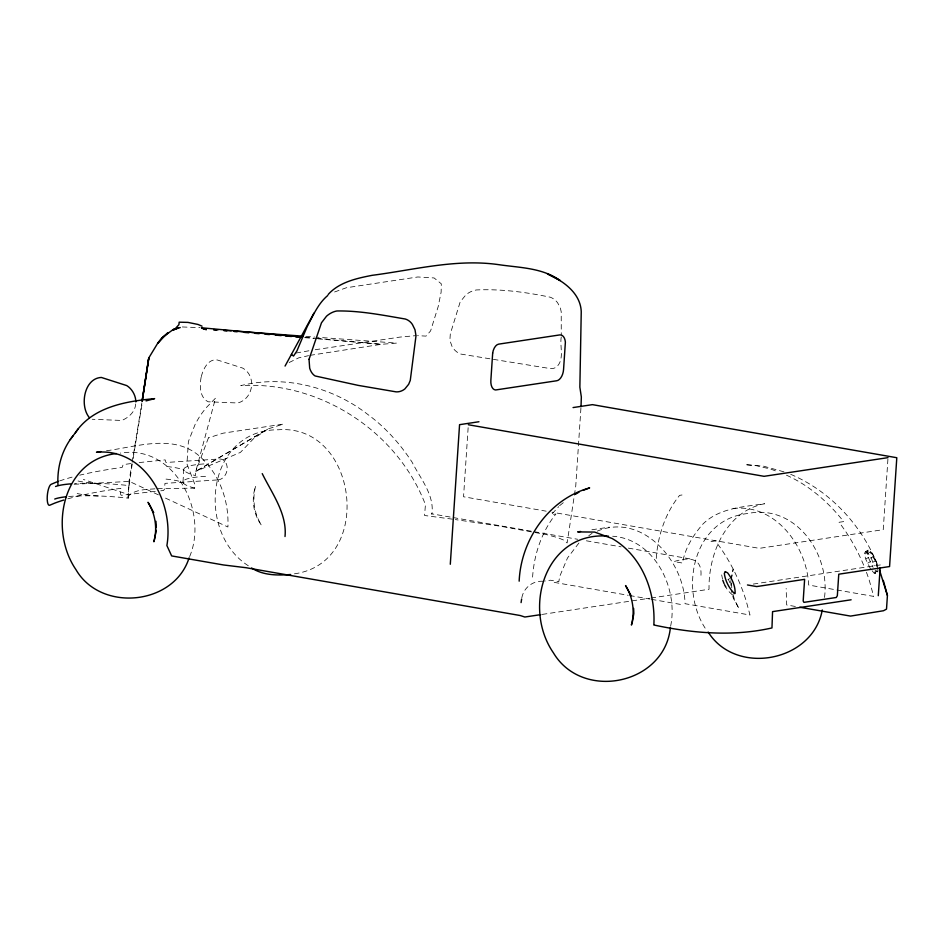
<?xml version="1.0" encoding="UTF-8"?>
<svg xmlns="http://www.w3.org/2000/svg" width="944" height="944" viewBox="0 0 944 944"><rect width="100%" height="100%" fill="white"/><g stroke="black" fill="none" stroke-linecap="round" stroke-linejoin="round"><path stroke-width="0.71" stroke-dasharray="4.72 3.54" d="M561.267 336.937C559.58 346.094 564.418 358.024 557.609 365.918A15.788 11.517 75.4 0 1 550.494 368.62L460.625 354.035A16.107 14.302 60.9 0 1 452.152 346.755L449.875 340.347L450.323 333.869L460.188 301.879L465.593 295.224A29.052 24.155 50.3 0 1 476.331 289.961C501.087 288.817 525.985 292.168 550.21 297.195A16.249 11.234 64.1 0 1 557.503 302.587L560.335 307.862L561.22 311.85L561.267 335.486M68.664 496.52A59 9.027 3.8 0 1 128.254 498.149L129.104 480.98L131.936 463.622M127.995 497.7L129.352 479.54M128.254 498.149L128.49 494.573L83.367 479.434M182.983 481.947L183.82 469.392M157.601 488.662L194.665 488.142L194.901 484.567L186.924 463.834L188.399 441.509L195.455 423.608L200.187 415.572L205.65 408.28L215.562 398.108L195.774 471.41L195.502 475.599A59 9.027 3.8 0 1 206.394 463.775M468.141 427.691L463.551 496.768L546.187 511.176M532.605 577.114L532.746 574.943A108.961 88.311 81.4 0 1 555.922 513.984L551.32 514.681L558.706 506.668M580.926 408.138L575.734 486.231L567.132 542.953L564.441 540.381L557.444 537.537L546.623 534.634L500.308 526.209L455.338 519.589M656.269 558.482L656.422 556.311A108.961 88.311 81.4 0 1 679.586 495.352L684.188 494.656M887.926 459.114L883.242 529.667L759.295 548.346L551.98 512.191M135.688 403.949C135.24 411.808 128.573 417.696 121.764 420.458L92.217 419.266M132.172 462.253L141.883 402.828M132.172 464.236L129.092 485.605A59 9.027 3.8 0 0 74.588 483.599M133.116 458.513L141.907 404.705L143.37 402.38M670.653 626.049C678.535 588.053 654.44 539.154 612.656 536.227M731.01 579.286L733.181 569.173L731.399 579.168M824.501 597.446C830.295 554.081 795.674 503.836 748.002 513.477C692.955 519.141 678.606 589.599 706.277 629.837M521.808 597.847C523.708 587.64 532.876 580.501 543.307 581.28M189.673 556.547C208.671 511.164 174.298 444.128 120.23 453.108M872.103 570.778L874.533 573.61L877.896 571.958C878.168 564.429 874.864 557.279 870.415 551.379L868.091 550.092L865.471 551.638L864.468 553.42L865.53 558.718L870.486 568.902M868.091 550.092L867.088 551.874L868.161 557.172L873.117 567.356M578.908 543.024L567.497 557.987L559.733 576.383L558.813 581.681L550.399 580.218L544.723 581.067M559.639 505.665L564.783 501.476M588.785 535.732L592.077 533.313M289.159 362.52L298.682 357.859L308.558 355.664M727.895 579.628L729.653 578.601M865.884 552.594L868.504 551.06M865.141 553.916L867.772 552.37M867.595 553.538L870.215 552.004L871.513 553.585L875.477 560.476L877 566.459L875.312 560.842L870.215 552.004M866.132 558.801L868.751 557.255M870.675 558.116L873.294 556.571M867.819 563.108L870.439 561.574M872.681 562.376L875.312 560.842M874.474 572.737L877.236 571.179M334.589 291.967L346.436 287.731L417.85 276.97L434.087 277.949L441.296 283.814L441.131 292.109L438.181 306.599L430.594 330.919L426.004 336.111L417.543 335.663M597.21 531.153C642.25 512.167 684.329 561.137 685.037 603.7L750.02 615.028L745.902 599.971A170.038 137.812 81.4 0 0 715.363 540.924L710.749 541.62M651.03 598.012L709.038 589.268C708.319 553.668 726.184 511.152 764.628 503.73C743.011 506.928 718.974 507.919 702.572 524.392C693.014 535.472 684.978 548.452 682.477 563.049L674.063 561.586C688.53 556.901 702.183 557.385 700.967 575.498M294.445 573.81C374.921 562.695 357.988 423.514 278.232 429.791C206.063 429.367 195.066 533.112 249.287 566.376M309.974 355.357L381.211 344.324L396.586 343.097L316.075 337.15M296.133 353.009L312.452 350.165M315.202 349.728L399.949 337.091L415.985 335.639M106.53 450.736C137.812 446.642 175.891 432.706 201.992 458.442C220.294 476.154 229.05 501.783 227.905 527L163.996 497.429M591.912 529.761L609.328 527.141M542.257 614.402L649.578 598.236M753.229 584.088L880.327 564.937M877.896 571.958L875.536 570.188M732.497 595.015L727.718 590.413L725.806 587.026M130.768 463.575L123.145 464.625L122.142 467.433L115.959 468.283A459.763 70.34 3.8 0 0 79.709 475.174M139.157 462.572L165.188 459.881L165.943 462.489L219.35 458.973A10.608 8.378 -74.7 0 1 227.174 469.026A10.608 8.378 -74.7 0 1 217.958 479.894M155.288 491.328L121.233 495.305L120.478 494.031L120.856 488.331L114.566 489.204A459.763 70.34 3.8 0 0 67.602 498.904M160.763 490.797L163.501 490.538L164.563 489.063L164.94 483.363L217.958 479.894M154.946 488.827C145.907 489.606 134.933 489.252 128.231 496.273L128.231 496.756M74.092 484.284L129.375 481.416L158.663 494.975M182.298 326.954L200.045 327.651M732.992 508.497C775.402 503.494 806.908 546.234 808.701 585.056L873.684 596.396L869.566 581.339A170.038 137.812 81.4 0 0 865.318 569.303M305.832 336.394L314.612 337.043M304.676 337.657L316.417 338.684M317.88 338.813L381.211 344.324L315.343 338.259M305.124 337.315L313.88 338.129M452.447 519.165L424.564 515.495L425.437 504.639C397.247 431.042 319.402 380.762 240.803 385.636C284.592 374.685 332.5 386.981 367.771 414.44C385.4 427.302 400.079 443.869 412.032 462.064C420.245 478.407 434.677 494.951 431.892 514.22L431.467 513.784L451.739 517.312M453.179 517.572L532.817 531.46M534.257 531.708L577.693 539.284M586.377 540.794L621.128 546.859M628.362 548.122L692.849 559.367M795.367 606.473L786.647 604.951L786.163 588.454M554.211 582.377L628.197 595.286M629.648 595.534L649.968 599.074M651.419 599.334L680.435 604.396M783.968 471.858L763.472 466.147L745.064 464.637L756.533 465.734L770.41 469.015L778.588 472M790.718 474.325C830.496 491.293 861.542 525.147 877.672 565.008M786.446 475.174C809.126 485.381 828.372 502.114 843.629 521.595L839.027 522.292A170.038 137.812 81.4 0 1 864.798 567.981M865.471 551.638L867.784 552.913L871.123 557.869L874.297 565.869M728.355 579.38L729.936 582.743M733.134 594.578L734.432 599.605L739.046 608.656L733.37 598.343L731.447 590.909M721.688 574.931L722.49 578.908M875.135 570.86L875.265 573.492M731.553 583.062L731.777 588.254M730.75 580.713L730.963 585.835M59.649 480.933A459.763 70.34 3.8 0 1 74.423 476.496M194.665 488.142A59 9.027 3.8 0 1 205.556 476.319M98.27 495.966A22.172 3.387 3.8 0 1 74.729 492.862M166.864 466.56A22.172 3.387 3.8 0 1 184.281 470.584M166.026 479.104A22.172 3.387 3.8 0 1 183.443 483.139M99.108 483.422A22.172 3.387 3.8 0 1 76.83 480.685M201.131 377.222C199.621 385.553 199.444 397.412 208.199 401.79L237.746 402.982C253.405 398.934 256.874 376.125 242.702 368.101L217.332 359.983C207.857 358.567 202.96 369.623 201.131 377.222M254.786 488.839C251.328 501.288 253.948 514.976 261.547 525.395C254.196 513.725 252.036 499.199 255.671 485.9L254.786 488.839M208.435 437.851L195.774 471.41L240.437 452.388L253.712 438.512L268.025 428.918L195.774 471.41L268.297 428.824L283.471 424.08L223.173 433.166L208.435 437.851"/><path stroke-width="1.42" d="M285.017 536.522C287.236 513.725 271.848 493.24 262.231 473.617M57.95 484.815C57.053 467.233 61.938 449.674 73.007 435.868M450.3 564.264L459.563 424.67L478.95 421.744M519.165 581.174C520.911 539.697 548.818 499.175 589.646 487.895L582.991 490.396M581.02 406.687L581.339 396.987L579.864 387.158L581.244 311.768C580.607 292.982 562.966 280.769 547.402 273.854L560.134 280.557C542.352 267.707 519.766 267.754 498.963 264.698C456.4 258.491 414.156 269.901 372.196 275.318C356.584 278.35 339.25 282.15 328.193 294.445M878.286 595.699L880.138 567.863M879.548 570.141L887.419 595.475L886.51 609.128L883.513 610.733L850.544 616.09L799.721 607.228M142.32 400.468L148.857 357.811L157.766 343.144L163.041 336.925L173.035 329.657L180.257 327.533M521.076 602.602L521.631 599.039M156.338 530.233L153.907 541.785C157.542 528.487 155.382 513.961 148.031 502.291L153.719 512.616M632.303 622.12L633.837 613.506L633.625 608.384M670.405 627.43C664.788 684.483 582.483 701.534 553.432 652.87C521.879 607.181 545.927 530.882 608.467 536.168M822.271 609.966C813.008 661.685 736.049 676.435 708.177 632.079M632.008 623.099L631.406 625.058C635.052 611.747 632.881 597.233 625.542 585.563L631.217 595.876M189.083 557.892C174.062 605.387 100.807 612.621 75.933 569.598C48.651 529.914 62.068 459.846 116.395 453.557M285.053 366.071L313.915 313.148M75.343 432.753C92.748 406.888 125.941 401.259 154.627 398.628L146.06 400.905M70.234 439.585L78.387 428.694M174.015 330.022L178.912 324.665L179.171 322.187L187.903 322.388L198.004 324.453L202.051 326.176M327.769 295.484C318.152 303.496 313.101 315.532 307.307 326.329L296.841 351.074L293.513 356.065L291.413 354.413M575.191 494.408L578.967 492.166M175.962 328.783L173.035 329.657L178.499 328.064M100.796 451.61L96.489 452.259C144.939 447.716 174.298 502.751 166.887 545.538L171.643 555.922L223.551 564.972L246.03 567.71L520.215 615.523L524.852 617.022L540.806 614.627M573.055 407.572L592.443 404.646L896.8 457.722L889.567 566.553L838.768 574.2L837.34 595.699L836.266 597.493L803.946 602.366L803.179 601.009L804.618 579.345L756.699 586.566L747.459 584.961M888.033 457.639L764.074 476.319L468.342 424.753M580.536 531.472L577.693 531.909L594.614 532.074L612.09 538.481C641.743 555.568 655.49 591.239 653.885 624.314L653.779 624.975C692.542 633.306 732.922 636.775 771.968 627.937L772.558 611.629L851.134 599.794M290.646 574.507C277.324 575.533 263.14 575.462 251.564 567.969M203.361 328.819L206.288 329.031M213.604 329.574L217.993 329.893M223.846 330.329L231.174 330.872M234.1 331.084L302.894 336.17M213.639 329.727L216.577 329.987M223.917 330.624L226.855 330.884M234.195 331.521L237.133 331.781M244.472 332.418L248.874 332.795M254.75 333.315L259.152 333.692M265.028 334.2L269.429 334.589M275.306 335.096L281.182 335.616M285.584 335.993L291.46 336.512M295.861 336.89L301.738 337.397M201.509 327.78L302.198 337.055M201.922 328.205L206.311 329.775M89.361 417.602C79.485 405.967 84.051 378.237 101.35 377.458L126.72 385.577C132.089 388.857 135.842 395.56 135.83 401.92M724.532 584.761L725.806 587.026M722.762 580.23L724.095 583.628M887.419 595.475L883.301 580.418M155.961 521.289L156.232 527.684M63.744 500.049A459.763 70.34 3.8 0 0 54.445 503.235L49.737 505.241A10.608 3.033 -83.6 0 1 47.271 496.131A10.608 3.033 -83.6 0 1 51.129 484.319L55.838 482.325A459.763 70.34 3.8 0 1 58.351 481.393M54.728 499.046A59 9.027 3.8 0 1 66.08 496.78M55.554 486.502A59 9.027 3.8 0 1 70.859 483.859M492.674 353.08L490.856 380.397A10.608 5.994 -80.1 0 0 495.624 389.966L556.641 380.774A10.549 5.959 -80.1 0 0 563.568 369.446L565.385 342.117A11.163 6.313 -80.1 0 0 559.686 334.931L498.668 344.135A9.499 5.369 -80.1 0 0 492.674 353.08M309.03 359.322L309.691 368.219A16.107 11.08 -85.7 0 0 315.095 375.96L358.177 385.376L396.138 391.866A15.788 13.806 89.9 0 0 404.87 388.928L408.658 384.291L410.274 380.397L415.997 335.793L414.994 329.763L412.398 324.453A16.249 14.172 -72.5 0 0 405.33 319.025C382.733 315.19 359.841 310.576 336.843 310.977A29.052 20.709 -74.4 0 0 326.541 316.169L321.479 322.789L309.03 359.322M148.491 359.227L142.072 401.353L148.857 357.811L148.491 359.227M725.322 571.616L724.319 573.397C725.311 581.008 729.039 588.112 734.385 593.575L735.116 593.469C735.4 585.953 732.096 578.79 727.647 572.89L725.322 571.616M161.802 338.176L157.766 343.144L168.032 332.583L161.802 338.176"/></g></svg>
